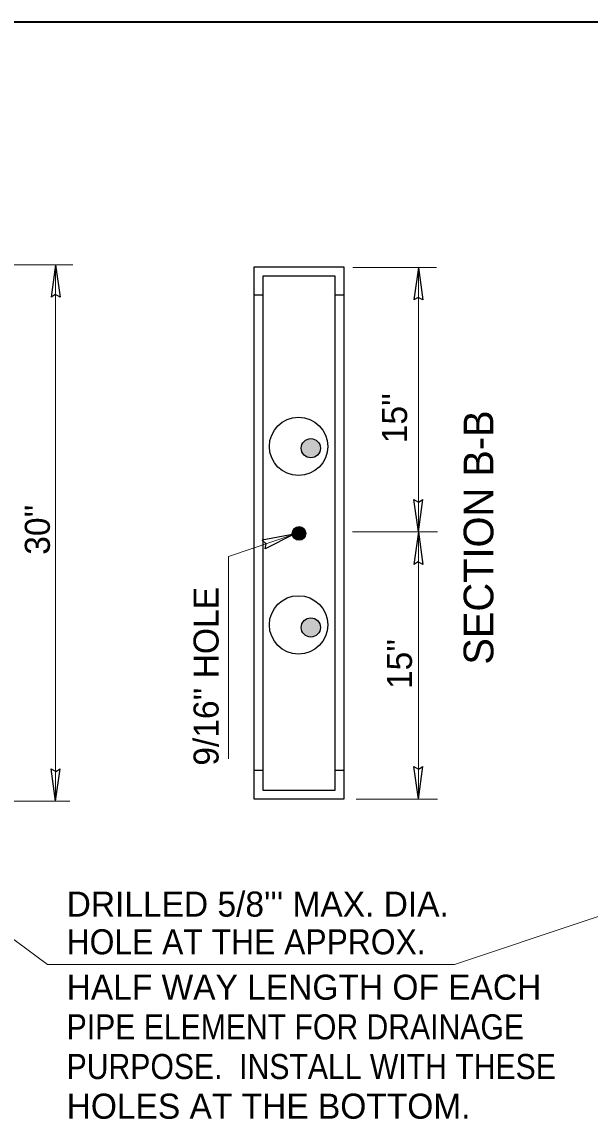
# Model space of a CAD drawing. Extents: x 139 to 512, y -134 to 135.
# Drawn here: x 223.2 to 251.9, y 33 to 88.5 of the extents above; entities that cross this region are included whole.
import ezdxf

# ---------------------------------------------------------------- set-up
doc = ezdxf.new("R2010")
doc.units = 0
doc.header["$LTSCALE"] = 0.51
doc.layers.add('1', color=7, linetype='Continuous', lineweight=13)

msp = doc.modelspace()

# ---------------------------------------------------------------- hatches: boundary and pattern name
at = {"layer": '1'}
for points in [[(238.2911, 66.9115, 1), (237.318, 66.9115, 1)], [(237.5508, 62.6043, 1), (236.8607, 62.6043, 1)], [(238.2911, 57.8476, 1), (237.318, 57.8476, 1)]]:
    msp.add_hatch(color=256, dxfattribs=at).paths.add_polyline_path(points)

# ---------------------------------------------------------------- linework, layer by layer
at = {"layer": '1', "lineweight": 35}
msp.add_line((174.5314, 88.4688), (499.5068, 88.4688), dxfattribs=at)
at = {"layer": '1'}
for p, q in [((216.0571, 76.1935), (225.7504, 76.1935)), ((224.8846, 49.0567), (224.8846, 76.1935)), ((239.9266, 76.0525), (244.1614, 76.0525)), ((239.9179, 62.6767), (244.2098, 62.6767)), ((216.1321, 49.0567), (225.6049, 49.0567)), ((240.1051, 49.1692), (244.2098, 49.1692))]:
    msp.add_line(p, q, dxfattribs=at)
at = {"layer": '1', "lineweight": 25}
for p, q in [((224.8838, 76.1932), (224.6584, 74.5529)), ((224.8838, 76.1932), (225.1092, 74.5529)), ((243.2461, 76.0525), (243.0211, 74.4123)), ((243.2461, 76.0525), (243.4718, 74.4123)), ((235.3726, 74.653), (234.9226, 74.653)), ((239.4889, 74.653), (239.0389, 74.653)), ((243.2483, 62.6767), (243.0222, 64.3165)), ((243.2483, 62.6767), (243.4733, 64.3165)), ((236.9686, 62.5702), (235.3433, 62.2555)), ((236.9686, 62.5702), (235.4881, 61.8287)), ((243.2461, 62.6759), (243.0211, 61.036)), ((243.2461, 62.6759), (243.4718, 61.036)), ((224.8853, 49.057), (224.6603, 50.6965)), ((224.8853, 49.057), (225.1103, 50.6965)), ((235.3726, 50.6114), (234.9226, 50.6114)), ((239.4889, 50.6114), (239.0389, 50.6114)), ((243.2483, 49.1699), (243.0222, 50.8102)), ((243.2483, 49.1699), (243.4733, 50.8102))]:
    msp.add_line(p, q, dxfattribs=at)
for points in [[(234.9226, 49.177), (239.4889, 49.177), (239.4889, 76.069), (234.9226, 76.069)], [(235.3726, 49.627), (239.0389, 49.627), (239.0389, 75.619), (235.3726, 75.619)]]:
    msp.add_lwpolyline(points, close=True, dxfattribs=at)
at = {"layer": '1'}
for points in [[(243.2468, 49.1692), (243.2468, 62.6767), (243.2468, 76.0525)], [(233.6322, 51.2072), (233.6322, 61.435), (236.9689, 62.5694)], [(202.0321, 57.4202), (224.4766, 40.7957), (245.0806, 40.7957), (277.9444, 51.7817)]]:
    msp.add_lwpolyline(points, dxfattribs=at)
at = {"layer": '1', "lineweight": 25}
for points in [[(225.1092, 74.5529), (224.8812, 74.68), (224.6584, 74.5529)], [(243.4718, 74.4123), (243.2442, 74.5394), (243.0211, 74.4123)], [(243.0222, 64.3165), (243.2502, 64.1898), (243.4733, 64.3165)], [(235.4881, 61.8287), (235.5349, 62.0852), (235.3433, 62.2555)], [(243.4718, 61.036), (243.2442, 61.1627), (243.0211, 61.036)], [(224.6603, 50.6965), (224.8879, 50.5697), (225.1103, 50.6965)], [(243.0222, 50.8102), (243.2502, 50.683), (243.4733, 50.8102)]]:
    msp.add_lwpolyline(points, dxfattribs=at)
for centre, radius in [((237.181, 67.0052), 1.4752), ((237.8045, 66.9115), 0.4866), ((237.2057, 62.6043), 0.3451), ((237.181, 57.9787), 1.4752), ((237.8045, 57.8476), 0.4866)]:
    msp.add_circle(centre, radius, dxfattribs=at)

# ---------------------------------------------------------------- texts
at = {"layer": '1'}
for s, height, p in [("15''", 1.268, (242.6746, 67.165)), ('SECTION B-B', 1.505, (247.0444, 55.9657)), ("30''", 1.268, (224.5947, 61.5247)), (" 9/16'' HOLE", 1.268, (233.1342, 50.3872)), ("15''", 1.268, (242.9213, 54.7342))]:
    msp.add_text(s, height=height, rotation=90, dxfattribs=at).set_placement(p)
for s, p in [("DRILLED 5/8''' MAX. DIA.", (225.4444, 43.225)), ('HALF WAY LENGTH OF EACH', (225.4444, 39.0213)), ('HOLES AT THE BOTTOM.', (225.4444, 33.0059))]:
    msp.add_text(s, height=1.268, dxfattribs=at).set_placement(p)
for s, width, p in [('HOLE AT THE APPROX.', 0.95, (225.4444, 41.3177)), ('PIPE ELEMENT FOR DRAINAGE', 0.9, (225.4444, 37.0157)), ('PURPOSE.  INSTALL WITH THESE', 0.9, (225.4444, 35.0114))]:
    msp.add_text(s, height=1.268, dxfattribs=dict(at, width=width)).set_placement(p)

doc.saveas('drawing.dxf')
